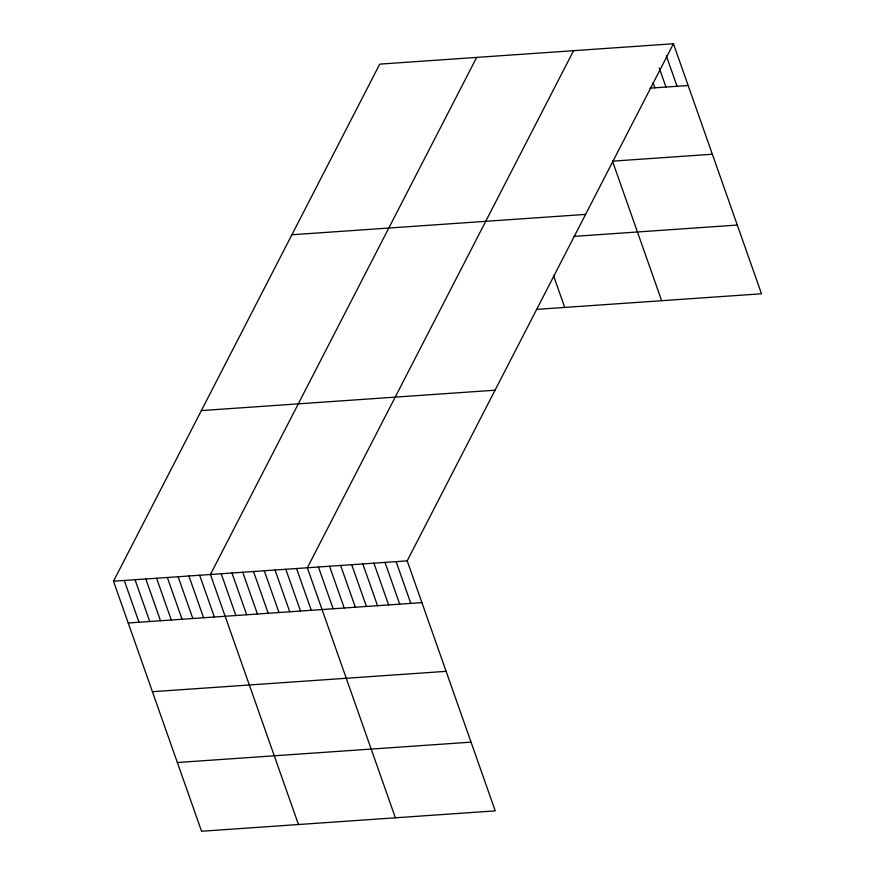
<?xml version="1.0" encoding="UTF-8"?>
<svg xmlns="http://www.w3.org/2000/svg" width="875" height="875" viewBox="0 0 875 875"><rect width="100%" height="100%" fill="white"/><g stroke="black" fill="none" stroke-linecap="round" stroke-linejoin="round"><path stroke-width="1.31" d="M673.444 43.75L407.203 560.853L495.25 810.873L201.556 831.25L113.509 581.219L379.75 64.127L673.444 43.75L761.491 293.781L536.452 309.389M476.667 57.4L210.427 574.492L298.473 824.523M573.584 50.673L307.344 567.777L395.391 817.808M649.939 88.167L688.155 85.509M712.348 154.241L612.5 161.164L661.642 300.705M291.889 234.762L585.583 214.397M574.164 236.37L737.286 225.05M201.37 410.583L495.064 390.206M113.509 581.219L407.203 560.853M128.22 622.989L421.903 602.613M152.414 691.709L446.108 671.344M177.352 762.519L471.045 742.153M666.356 55.912L677.053 86.286M659.28 68.064L665.962 87.052M653.078 82.764L654.861 87.817M553.481 275.516L564.725 307.431M396.102 561.619L410.812 603.378M385.011 562.384L399.711 604.155M373.909 563.161L388.62 604.92M362.819 563.927L377.53 605.686M351.728 564.692L366.428 606.462M340.627 565.469L355.337 607.228M329.536 566.234L344.236 608.005M318.434 567L333.145 608.77M296.57 568.52L311.281 610.291M285.808 569.264L300.519 611.034M275.034 570.019L289.745 611.778M264.272 570.763L278.972 612.522M253.498 571.506L268.209 613.277M242.736 572.261L257.436 614.02M231.963 573.005L246.673 614.764M221.189 573.748L235.9 615.519M199.653 575.247L214.364 617.006M188.891 575.991L203.591 617.75M178.117 576.734L192.828 618.505M167.355 577.489L182.055 619.248M156.581 578.233L171.292 619.992M145.819 578.977L160.519 620.747M135.045 579.731L149.756 621.491M124.272 580.475L138.983 622.234"/></g></svg>
